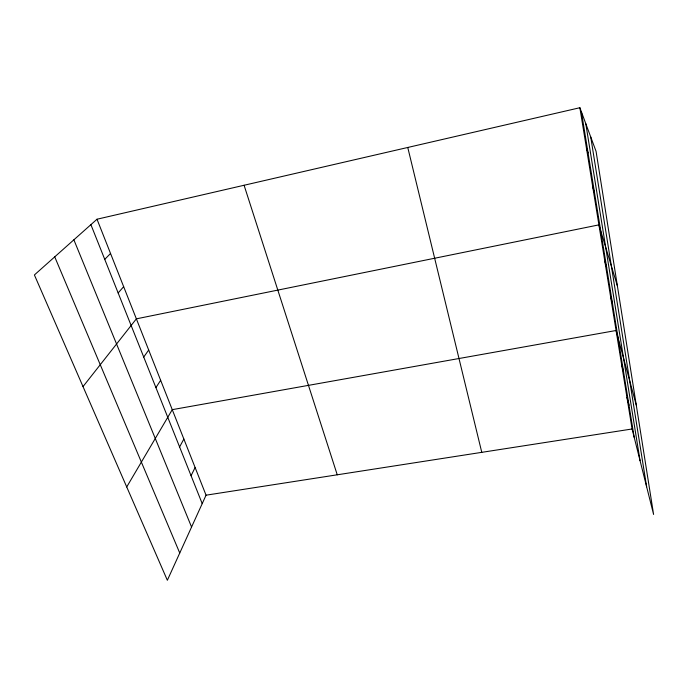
<?xml version="1.0" encoding="UTF-8"?>
<svg xmlns="http://www.w3.org/2000/svg" width="688" height="688" viewBox="0 0 688 688"><rect width="100%" height="100%" fill="white"/><g stroke="black" fill="none" stroke-linecap="round" stroke-linejoin="round"><path stroke-width="1.03" d="M97.008 219.223L206.047 495.188L167.356 580.276L34.4 274.951L97.008 219.223L579.872 107.724L596.066 151.326L653.6 514.461L632.091 428.985L579.872 107.724M191.066 475.718L195.117 467.522M179.594 446.942L183.859 439.021M126.721 486.958L172.258 409.661L616.078 330.498L636.271 405.094M155.918 387.619L160.648 380.292M143.723 357.038L148.694 350.037M83.016 386.596L136.37 318.845L598.913 224.873L617.385 285.898M118.147 292.95L123.659 286.681M104.748 259.359L110.544 253.485M206.047 495.188L632.091 428.985M54.73 256.856L179.749 553.023M73.874 239.82L191.565 527.042M90.902 224.658L202.212 503.642M586.443 148.161L588.085 152.96M244.085 185.261L337.249 474.806M592.789 187.188L594.501 192.554M604.829 261.268L606.678 267.658M610.548 296.459L612.458 303.296M621.599 364.416L623.612 372.079M626.931 397.234L628.995 405.258M407.76 147.464L481.772 452.343M581.42 111.895L634.198 437.362M585.78 123.634L640.064 460.685M590.734 136.972L646.643 486.803"/></g></svg>
